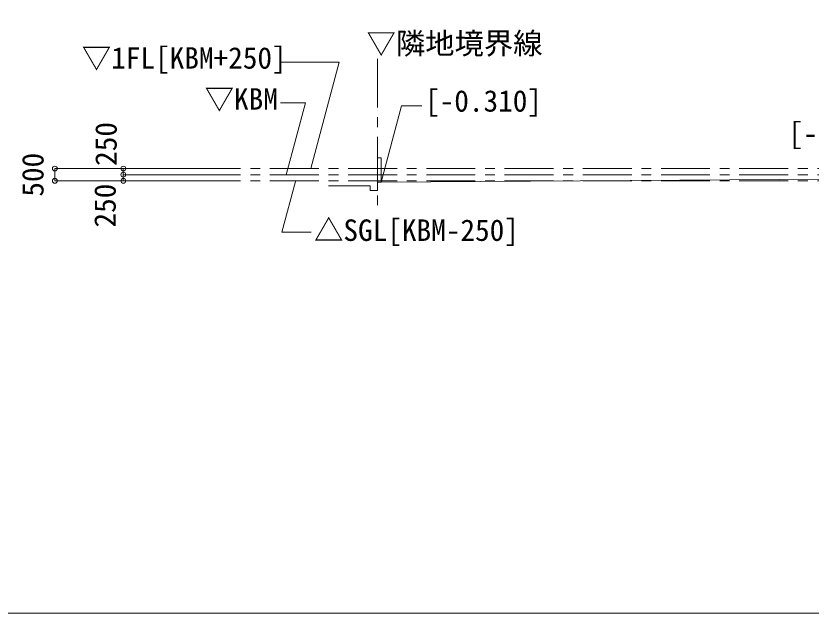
# Model space of a CAD drawing. Units: millimetres at full size, sheet at 1:400. Extents: x -117226 to 115574, y -80033 to 82367.
# Drawn here: x -37743 to -5209, y -80033 to -55581 of the extents above; entities that cross this region are included whole.
import ezdxf
from ezdxf.enums import TextEntityAlignment as Align

# ---------------------------------------------------------------- set-up
doc = ezdxf.new("R2010")
doc.units = ezdxf.units.MM
doc.header["$LTSCALE"] = 400
doc.header["$PDMODE"] = 32
doc.header["$PDSIZE"] = 200
doc.linetypes.add('CHAIN1', pattern=[8, 5, -1, 1, -1])
doc.layers.add('0-F_補助線', color=3, linetype='Continuous')
for name, color, linetype, lineweight in [('2-0_通芯', 4, 'CHAIN1', 5), ('2-9_文字', 7, 'Continuous', 9), ('2-D_柱（躯体）', 6, 'Continuous', 20), ('C-3_排煙機器', 7, 'Continuous', 9), ('E-8_寸法', 7, 'Continuous', 9)]:
    doc.layers.add(name, color=color, linetype=linetype, lineweight=lineweight)
doc.styles.add('ＭＳ ゴシック', font='')
doc.styles.get('ＭＳ ゴシック').set_extended_font_data('MS Gothic')

msp = doc.modelspace()

# ---------------------------------------------------------------- linework, layer by layer
at = {"layer": '2-0_通芯'}
for p, q in [((-22948.5, -57332.6), (-22948.5, -63332.6)), ((-30548.5, -61832.6), (80561.4, -61832.6)), ((-30548.5, -62332.6), (80561.4, -62332.6))]:
    msp.add_line(p, q, dxfattribs=at)
at = {"layer": '2-0_通芯', "color": 7, "lineweight": 9}
msp.add_line((-30548.5, -62082.6), (80561.4, -62082.6), dxfattribs=at)
at = {"layer": '2-9_文字'}
for p, q in [((-22948.5, -62392.6), (-22948.5, -61392.6)), ((-22948.5, -61392.6), (-22798.5, -61392.6)), ((-22798.5, -62392.6), (-22798.5, -61392.6))]:
    msp.add_line(p, q, dxfattribs=at)
for points in [[(-26886.6, -57471), (-24511.8, -57471), (-25680.5, -61832.6)], [(-26910.7, -59133.8), (-25898.1, -59133.8), (-26688.2, -62082.6)], [(-22798.8, -62392.6), (-21960.1, -59262.8), (-21140, -59262.8)], [(-26299.9, -62357.6), (-26857.8, -64439.8), (-25656.9, -64439.8)]]:
    msp.add_lwpolyline(points, dxfattribs=at)
at = {"layer": '2-D_柱（躯体）'}
for p, q in [((-22948.5, -62392.6), (-22948.5, -62727.6)), ((-22798.5, -62392.6), (-22948.5, -62392.6)), ((-22798.5, -62392.6), (104.3, -62232.6)), ((-24948.5, -62542.6), (-23248.5, -62542.6)), ((-23248.5, -62542.6), (-23248.5, -62727.6)), ((-23248.5, -62727.6), (-22948.5, -62727.6))]:
    msp.add_line(p, q, dxfattribs=at)
at = {"layer": 'C-3_排煙機器'}
msp.add_lwpolyline([(-117225.7, -80032.6), (115574.3, -80032.6), (115574.3, 82367.4), (-117225.7, 82367.4)], dxfattribs=at)
at = {"layer": 'E-8_寸法'}
for p, q in [((-36148.5, -61832.6), (-36148.5, -62332.6)), ((-36148.5, -61832.6), (-30548.5, -61832.6)), ((-33348.5, -61832.6), (-33348.5, -62082.6)), ((-33348.5, -62082.6), (-33348.5, -62332.6)), ((-33348.5, -62082.6), (-30548.5, -62082.6)), ((-36148.5, -62332.6), (-30548.5, -62332.6))]:
    msp.add_line(p, q, dxfattribs=at)
at = {"layer": 'E-8_寸法', "color": 6}
for p in [(-36148.5, -61832.6), (-33348.5, -61832.6), (-33348.5, -62082.6), (-36148.5, -62332.6), (-33348.5, -62332.6)]:
    msp.add_point(p, dxfattribs=at)

# ---------------------------------------------------------------- texts
at = {"layer": '0-F_補助線', "style": 'ＭＳ ゴシック'}
for s, p in [('▽隣地境界線', (-23397.4, -57410.8)), ('▽1FL[KBM+250]', (-35045.9, -58005.6)), ('▽KBM', (-30020, -59684.4)), ('[-0.310]', (-21005.4, -59765.1)), ('[-0.150]', (-6133.4, -61091.9)), ('△SGL[KBM-250]', (-25544.4, -65058.1))]:
    msp.add_text(s, height=879.8, dxfattribs=at).set_placement(p, align=Align.BOTTOM_LEFT)
at = {"layer": 'E-8_寸法', "color": 3, "style": 'ＭＳ ゴシック'}
for s, p in [('250', (-33354.4, -61721.4)), ('500', (-36348.5, -62982.6)), ('250', (-33394.5, -64245.1))]:
    msp.add_text(s, height=879.8, rotation=90, dxfattribs=at).set_placement(p, align=Align.BOTTOM_LEFT)

doc.saveas('drawing.dxf')
